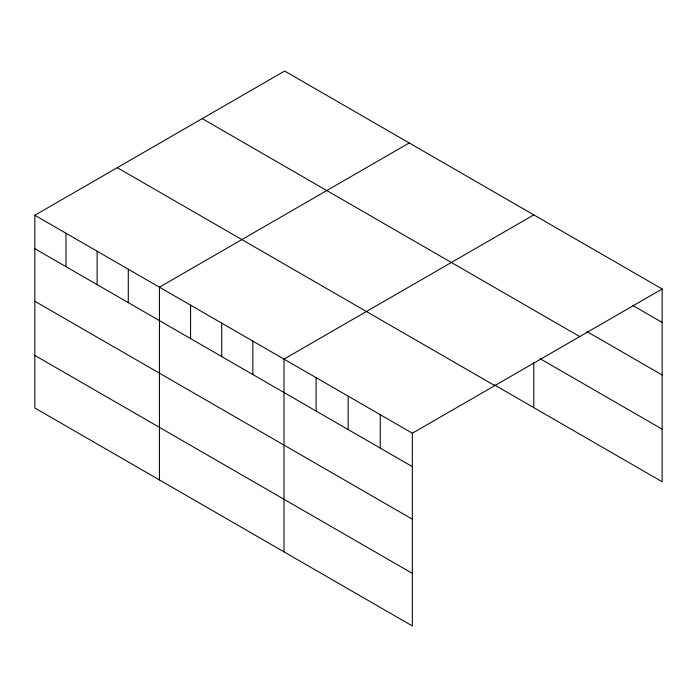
<?xml version="1.0" encoding="UTF-8"?>
<svg xmlns="http://www.w3.org/2000/svg" width="697" height="697" viewBox="0 0 697 697"><rect width="100%" height="100%" fill="white"/><g stroke="black" fill="none" stroke-linecap="round" stroke-linejoin="round"><path stroke-width="1.05" d="M34.85 215.26L412.354 433.212L412.354 625.958L34.85 408.006L34.85 215.26L284.646 71.042L662.15 288.994L662.15 481.74L494.408 384.901M409.226 142.963L159.43 287.181L159.43 479.937M533.797 214.885L284.001 359.103L284.001 551.858M412.354 433.212L662.15 288.994M632.815 305.469L662.15 322.406M586.97 331.58L662.15 374.986M202.217 118.629L579.721 336.581M540.219 358.763L662.15 429.16M117.279 167.672L494.783 385.615M34.85 248.681L412.354 466.624M34.85 301.261L412.354 519.204M34.85 355.435L412.354 573.378M533.797 362.423L533.797 407.64M380.266 414.68L380.266 448.101M348.178 396.157L348.178 429.579M316.089 377.635L316.089 411.047M252.854 341.129L252.854 374.542M221.716 323.147L221.716 356.559M190.569 305.164L190.569 338.585M128.283 269.199L128.283 302.62M97.136 251.225L97.136 284.637M65.997 233.242L65.997 266.655"/></g></svg>
